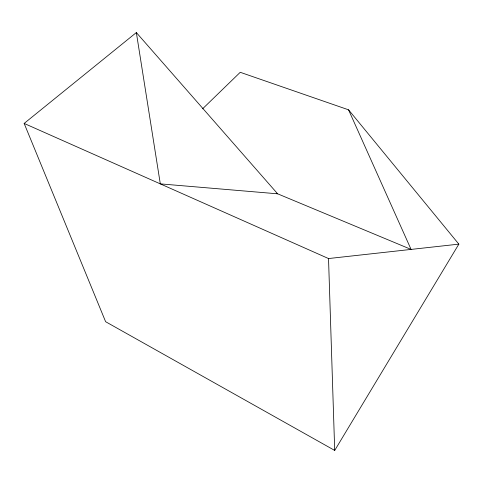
<?xml version="1.0" encoding="UTF-8"?>
<svg xmlns="http://www.w3.org/2000/svg" width="483" height="483" viewBox="0 0 483 483"><rect width="100%" height="100%" fill="white"/><g stroke="black" fill="none" stroke-linecap="round" stroke-linejoin="round"><path stroke-width="0.72" d="M136.345 32.566L160.308 183.872L277.64 193.816L136.345 32.566L24.15 123.431L105.62 321.708L334.707 450.434L458.85 244.132L348.557 109.822L240.238 72.299L202.576 108.826M24.15 123.431L328.525 258.55L458.85 244.132M276.252 193.236L411.081 249.415L348.557 109.822M328.525 258.55L334.707 450.434"/></g></svg>
